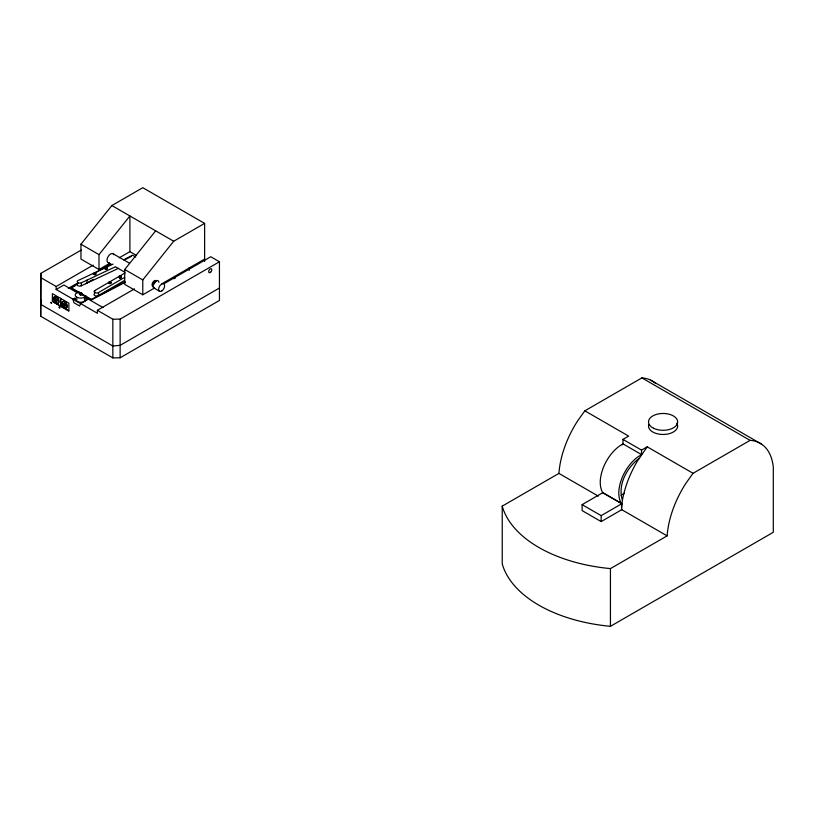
<?xml version="1.0" encoding="UTF-8"?>
<svg xmlns="http://www.w3.org/2000/svg" width="814" height="814" viewBox="0 0 814 814"><rect width="100%" height="100%" fill="white"/><g stroke="black" fill="none" stroke-linecap="round" stroke-linejoin="round"><path stroke-width="1.22" d="M40.873 299.603L40.7 304.344L112.841 345.991L120.126 345.35L219.444 288.014M125.051 282.366L91.361 299.979L82.346 294.78A1.862 1.028 2.3 0 1 80.006 294.587A1.862 1.028 2.3 0 1 79.701 293.345L70.757 288.085L77.513 283.954M79.772 293.294L79.803 292.684L70.777 287.474M77.89 283.618A2.554 1.404 2.3 0 0 77.706 285.592A2.554 1.404 2.3 0 0 81.308 285.795L81.431 282.753L115.344 266.819M82.346 294.78L82.275 294.2A1.862 1.028 2.3 0 1 80.413 294.149L80.271 294.149M86.874 283.18L86.986 280.138M91.361 299.979L91.392 299.379L125.081 281.756M125.051 272.955L94.77 290.557L94.648 293.6A2.554 1.404 2.3 0 0 94.841 295.594A2.554 1.404 2.3 0 0 98.433 295.584L124.45 280.454M98.433 295.584L98.555 292.541L124.573 277.411M164.367 283.516L210.745 256.746L219.444 261.772L219.444 300.447L120.126 357.794L112.841 357.895L40.7 316.239L40.873 273.362L81.258 250.051M40.7 316.239L40.873 273.362M621.469 507.356L622.629 499.104A75.193 43.407 -60 0 1 637.047 461.67L647.201 446.825L693.06 473.3L750.091 440.364A64.337 37.139 -60 0 1 773.3 467.175L773.3 532.285L610.439 626.312A130.749 75.488 0 0 1 502.228 563.837L502.228 506.125L558.913 473.402A75.193 43.407 -60 0 1 577.869 420.533L584.849 410.826L641.89 377.889A64.337 37.139 -60 0 1 655.657 383.475M120.971 276.597L119.536 276.455L120.971 276.597A1.14 0.631 2.3 0 1 121.215 277.442A1.14 0.631 2.3 0 1 119.739 277.635A1.14 0.631 2.3 0 1 119.18 276.831M63.248 304.812L64.245 305.392L63.482 305.626M622.303 444.882L622.975 443.844L622.975 439.387L628.642 436.111L584.849 410.826M693.06 473.3L686.08 483.007A75.193 43.407 -60 0 0 667.124 535.866L610.439 568.599A130.749 75.488 0 0 1 502.228 506.125M109.646 263.349L98.982 269.505L80.952 259.086L80.952 244.21L111.864 205.545L142.786 187.688L204.619 223.392L204.619 261.467M98.982 269.505L98.982 254.629L129.904 215.954L129.904 251.648L119.241 257.804M154.507 288.014L142.786 294.79L124.746 284.381L124.746 269.505L155.667 230.83M142.786 294.79L142.786 279.914L173.697 241.239L204.619 223.392M54.09 299.471A3.643 2.106 60 0 1 54.212 297.263L54.528 296.856A3.643 2.106 60 0 1 57.947 298.239A3.643 2.106 60 0 1 58.842 302.543L58.476 302.971A3.643 2.106 60 0 1 57.367 303.205M638.97 458.496C626.76 467.908 617.48 484.757 622.425 500.295M80.118 293.488C81.156 291.992 81.156 293.701 80.118 294.078M80.118 294.678L80.637 295.39L80.993 294.607M94.943 273.555A1.14 0.631 2.3 0 1 95.828 274.45A1.14 0.631 2.3 0 1 94.068 274.644A1.14 0.631 2.3 0 1 94.098 273.646L95.319 273.29L94.048 274.145L95.411 274.389L94.78 273.769M106.736 269.037L105.474 268.996M79.803 292.684L79.731 292.735A1.862 1.028 2.3 0 0 80.026 293.976M109.432 282.733L110.144 283.425L110.317 282.702M120.828 278.52L119.495 278.388M622.975 439.387L641.524 450.091L641.524 454.609L637.728 456.99A31.176 18 -60 0 0 622.028 477.92C618.986 485.887 616.941 495.523 621.255 503.388M40.7 277.564L56.156 286.497L93.213 265.099M56.156 286.497L56.156 289.469L63.889 285.002L77.493 292.857M68.234 288.441L78.032 282.794M93.254 274.003L110.663 263.95M52.361 301.424L52.411 293.651L68.895 303.174L68.844 310.938L61.63 306.776M85.785 283.669L93.274 279.344M60.602 306.176L60.653 298.412L60.602 306.176L53.388 302.014M74.837 298.026L72.904 299.135L73.932 302.706L79.599 305.983L80.637 303.602L88.36 299.135M68.844 310.938L53.439 301.984M56.156 289.469L97.385 313.268L97.385 310.297L134.442 288.899M161.976 283.71L204.619 259.086M97.385 310.297L112.841 319.22L120.126 319.119L219.444 261.772M641.524 450.091L647.201 446.825M582.102 504.629L602.706 492.735L621.774 503.744L621.774 509.696L601.159 521.591L582.102 510.582L582.102 504.629L601.159 515.638L621.774 503.744M621.072 495.217L624.379 493.315M123.555 259.88L132.54 255.179L135.796 257.061M70.757 288.085L75.244 285.734M125.783 259.31L131.4 256.379M113.075 264.102L78.012 280.576A2.554 1.404 2.3 0 0 77.829 282.55A2.554 1.404 2.3 0 0 81.431 282.753M81.308 285.795L118.63 268.264M80.444 294.19L81.339 293.895L80.993 293.416M650.722 380.158L761.507 444.118M641.89 377.889L750.091 440.364M641.524 454.609L622.975 443.844L619.179 446.276A31.176 18 -60 0 0 603.479 467.205C600.406 475.193 598.422 484.849 602.706 492.735M111.864 205.545L173.697 241.239M602.706 492.572L621.255 503.276M558.913 473.402L598.331 496.153M621.255 509.391L667.124 535.866M129.904 251.648L136.345 255.372M112.881 253.612L129.192 263.034M80.952 244.21L98.982 254.629M124.746 269.505L142.786 279.914M154.05 288.105L159.717 291.381M108.323 262.698L111.579 264.581M115.934 267.094L124.634 272.12M81.085 293.427L91.392 299.379M85.46 297.466L103.012 307.6M120.879 276.902L119.536 277.167M62.271 305.677L62.129 305.392A3.643 2.106 60 0 1 61.945 302.32L62.312 301.882A3.643 2.106 60 0 1 65.944 303.683L66.392 304.528A3.643 2.106 60 0 1 66.575 307.6L66.209 308.028A3.643 2.106 60 0 1 62.566 306.237M610.439 568.599L610.439 626.312M601.159 515.638L601.159 521.591M189.153 268.01L189.153 270.39M120.126 319.119L120.126 357.794M112.841 319.22L112.841 357.895M84.493 297.202L84.493 301.363M79.223 291.921A5.464 3.154 0 0 0 76.77 297.202L76.77 301.363M676.821 423.249A14.571 8.415 0 0 1 664.204 434.442A14.571 8.415 0 0 1 648.758 424.511M85.908 298.321A5.464 3.154 0 0 1 80.637 302.289A5.464 3.154 0 0 1 75.356 298.321M56.715 302.971A3.643 2.106 60 0 1 55.403 301.923M65.568 307.987A3.643 2.106 60 0 0 66.667 307.763L67.043 307.326A3.643 2.106 60 0 0 66.86 304.253L66.412 303.418A3.643 2.106 60 0 0 62.78 301.618L62.403 302.055A3.643 2.106 60 0 0 62.291 304.263M64.906 307.763A3.643 2.106 60 0 1 64.235 307.336M54.65 300.671A1.455 0.845 60 0 1 55.25 299.196A1.455 0.845 60 0 1 56.522 301.211A1.455 0.845 60 0 1 55.047 301.312M55.037 300.03A1.455 0.845 60 0 1 55.851 298.931A1.455 0.845 60 0 1 57.041 300.814A1.455 0.845 60 0 1 55.82 301.251M63.248 304.151A1.455 0.845 60 0 1 64.54 303.978A1.455 0.845 60 0 1 65.222 305.942A1.455 0.845 60 0 1 63.807 305.769M85.908 295.787A5.464 3.154 0 0 1 76.77 297.202M173.901 278.846A2.188 1.262 -60 0 1 174.674 278.164M175.071 277.991A2.188 1.262 -60 0 1 175.448 277.961M109.117 262.81A5.098 2.941 -60 0 1 108.13 256.552A5.098 2.941 -60 0 1 113.97 254.731M153.439 286.457A3.307 1.913 -60 0 1 152.798 282.397A3.307 1.913 -60 0 1 156.583 281.217M153.815 284.452A3.307 1.913 -60 0 1 154.131 283.669M154.579 282.936A3.307 1.913 -60 0 1 155.708 281.786M154.711 288.197A4.243 2.452 -60 0 1 154.192 282.539A4.243 2.452 -60 0 1 158.923 282.265M98.555 292.541A2.554 1.404 2.3 0 1 94.953 292.552A2.554 1.404 2.3 0 1 94.77 290.557M110.368 282.468A1.14 0.631 2.3 0 1 110.867 283.435A1.14 0.631 2.3 0 1 109.056 283.404A1.14 0.631 2.3 0 1 109.493 282.448M107.021 268.467A1.14 0.631 2.3 0 1 106.522 269.414A1.14 0.631 2.3 0 1 104.965 268.854A1.14 0.631 2.3 0 1 106.268 268.203M81.085 293.182A1.14 0.661 0 0 1 81.522 294.19A1.14 0.661 0 0 1 79.721 294.169A1.14 0.661 0 0 1 80.22 293.172M50.875 302.432C51.272 304.975 52.645 301.872 50.875 302.432M55.006 300.061C55.383 302.584 56.787 299.511 55.006 300.061M59.127 307.193C59.524 309.737 60.887 306.634 59.127 307.193M105.423 268.081L106.858 268.223L105.423 268.081M109.269 282.305L110.704 282.448L109.269 282.305M54.07 297.13L53.693 297.558A3.643 2.106 60 0 0 54.599 301.862A3.643 2.106 60 0 0 57.957 303.276L58.333 302.839A3.643 2.106 60 0 0 57.438 298.534A3.643 2.106 60 0 0 54.07 297.13M653.601 428.276A14.571 8.415 0 0 0 677.411 423.433A14.571 8.415 0 0 0 658.231 413.95A14.571 8.415 0 0 0 653.601 428.276M210.623 272.222A2.188 1.262 -60 0 0 211.314 268.834A2.188 1.262 -60 0 0 208.73 271.123A2.188 1.262 -60 0 0 210.623 272.222M62.719 304.751A1.455 0.845 60 0 0 64.316 306.573A1.455 0.845 60 0 0 64.194 304.446A1.455 0.845 60 0 0 62.719 304.751M161.915 290.873A4.243 2.452 -60 0 0 164.041 284.178A4.243 2.452 -60 0 0 158.872 287.769A4.243 2.452 -60 0 0 161.915 290.873M119.587 276.964A1.14 0.631 2.3 0 0 121.398 276.577A1.14 0.631 2.3 0 0 119.811 275.895A1.14 0.631 2.3 0 0 119.587 276.964M109.3 282.916A1.14 0.631 2.3 0 0 111.111 282.529A1.14 0.631 2.3 0 0 109.524 281.837A1.14 0.631 2.3 0 0 109.3 282.916M105.423 268.681A1.14 0.631 2.3 0 0 107.255 268.325A1.14 0.631 2.3 0 0 105.708 267.613A1.14 0.631 2.3 0 0 105.423 268.681M94.098 274.033A1.14 0.631 2.3 0 0 95.93 273.687A1.14 0.631 2.3 0 0 94.383 272.965A1.14 0.631 2.3 0 0 94.098 274.033M79.925 293.701A1.14 0.661 0 0 0 81.756 293.284A1.14 0.661 0 0 0 80.22 292.572A1.14 0.661 0 0 0 79.925 293.701"/></g></svg>
